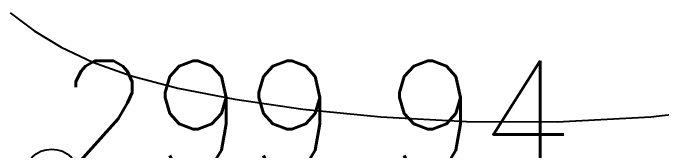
# Model space of a CAD drawing. Header units: millimetres. Extents: x 524954 to 526204, y 9523489 to 9524010.
# Drawn here: x 525974.42 to 525980.28, y 9523785.71 to 9523786.95 of the extents above; entities that cross this region are included whole.
import ezdxf

# ---------------------------------------------------------------- set-up
doc = ezdxf.new("R2010")
doc.units = ezdxf.units.MM
doc.header["$PDMODE"] = 32
doc.header["$PDSIZE"] = 0.5
for name, color, linetype in [('CN_10_00', 1, 'Continuous'), ('TopoAlt', 3, 'Continuous'), ('TOPOJIS', 7, 'Continuous')]:
    doc.layers.add(name, color=color, linetype=linetype)
doc.styles.add('Simplex 1.0', font='Simplex.shx', dxfattribs={"width": 0.99, "height": 1})

# ---------------------------------------------------------------- blocks, each defined once
blk = doc.blocks.new('TCPOINT M')
at = {"color": 0}
blk.add_point((0, 0), dxfattribs=at)
at = {"layer": 'TopoAlt', "style": 'Simplex 1.0', "width": 0.99}
blk.add_attdef('ALT', (0.15, 0.15), '', height=1, dxfattribs=at)

msp = doc.modelspace()

# ---------------------------------------------------------------- linework, layer by layer
at = {"layer": 'CN_10_00', "elevation": 300, "flags": 128}
msp.add_lwpolyline([(525974.3923, 9523786.9516), (525974.611, 9523786.7896), (525974.8557, 9523786.6414), (525975.1429, 9523786.5062), (525975.4892, 9523786.383), (525975.9112, 9523786.2713), (525976.4254, 9523786.17), (525977.0422, 9523786.0802), (525977.7475, 9523786.0096), (525978.5208, 9523785.9678), (525979.3416, 9523785.9643), (525980.1897, 9523786.0087), (525981.0446, 9523786.1105)], dxfattribs=at)

# ---------------------------------------------------------------- block references
at = {"layer": 'TOPOJIS'}
ref = msp.add_blockref('TCPOINT M', (525974.7692, 9523785.4672, 299.94), dxfattribs=at)
ref.add_attrib('ALT', '299.94', (525974.8192, 9523785.5172, 299.94), dxfattribs={"layer": 'TopoAlt', "height": 1, "style": 'Simplex 1.0', "width": 0.99})

doc.saveas('drawing.dxf')
